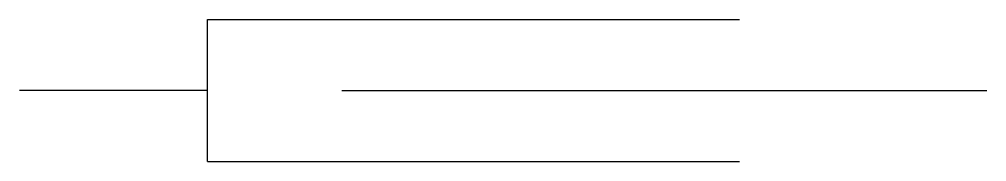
# Model space of a CAD drawing. Extents: x -5.7 to 11.4, y -1.2 to 1.2.
import ezdxf

# ---------------------------------------------------------------- set-up
doc = ezdxf.new("R2010")
doc.units = 0
doc.header["$LTSCALE"] = 0.2

msp = doc.modelspace()

# ---------------------------------------------------------------- linework, layer by layer
for p, q in [((-2.37, 1.25), (7.014, 1.25)), ((-2.37, -1.25), (-2.37, 1.25)), ((-2.37, 0), (-5.687, 0)), ((0, 0), (11.375, 0)), ((-2.37, -1.25), (7.014, -1.25))]:
    msp.add_line(p, q)

doc.saveas('drawing.dxf')
